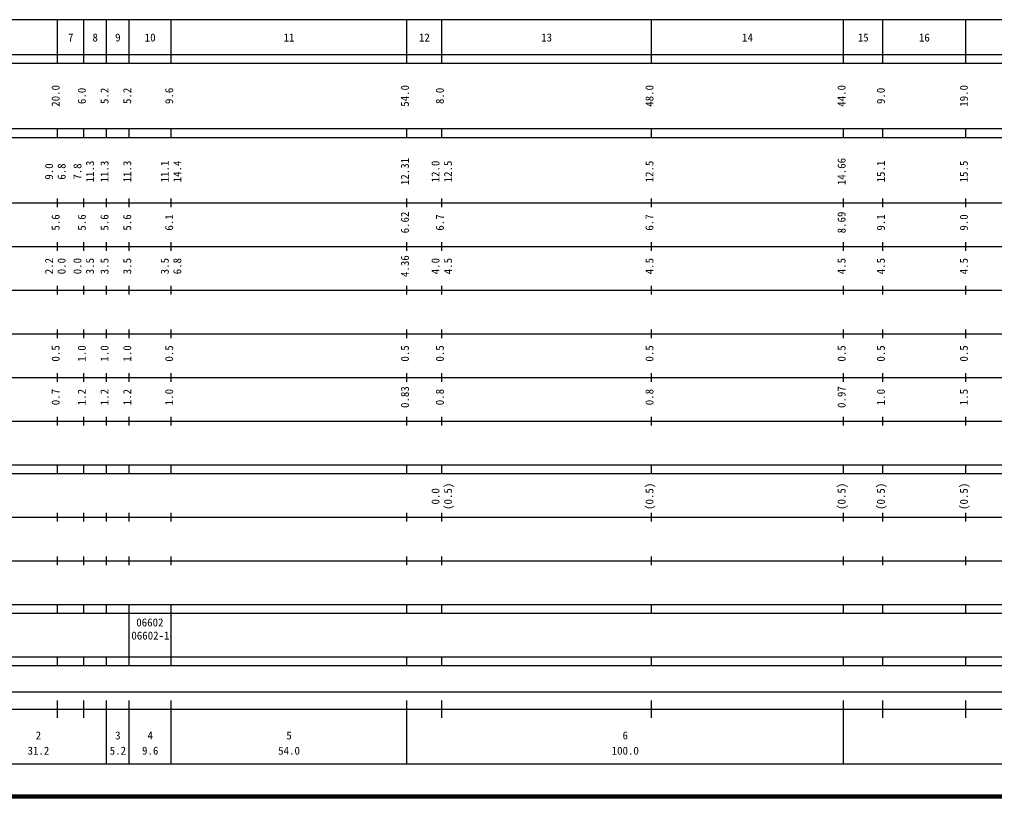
# Model space of a CAD drawing. Units: millimetres on the paper, enlarged 1000 times. Extents: x 40000 to 680000, y 20000 to 380000.
# Drawn here: x 179271 to 402561, y 20000 to 198000 of the extents above; entities that cross this region are included whole.
import ezdxf
from ezdxf.enums import TextEntityAlignment as Align

# ---------------------------------------------------------------- set-up
doc = ezdxf.new("R2010")
doc.units = ezdxf.units.MM
doc.header["$LTSCALE"] = 1000
doc.layers.add('M-TTL', color=2, linetype='Continuous', lineweight=140)
doc.layers.add('M-TTL-BAND', color=7, linetype='Continuous', lineweight=25)
doc.styles.add('ＭＳ ゴシック', font='')
doc.styles.get('ＭＳ ゴシック').set_extended_font_data('MS Gothic')

msp = doc.modelspace()

# ---------------------------------------------------------------- linework, layer by layer
at = {"layer": 'M-TTL'}
msp.add_line((40000, 20000), (680000, 20000), dxfattribs=at)
at = {"layer": 'M-TTL-BAND'}
for p, q in [((68000, 198000), (579000, 198000)), ((188000, 188000), (188000, 198000)), ((194000, 188000), (194000, 198000)), ((199200, 188000), (199200, 198000)), ((204400, 188000), (204400, 198000)), ((214000, 188000), (214000, 198000)), ((268000, 188000), (268000, 198000)), ((276000, 188000), (276000, 198000)), ((324000, 188000), (324000, 198000)), ((368000, 188000), (368000, 198000)), ((377000, 188000), (377000, 198000)), ((396000, 188000), (396000, 198000)), ((40000, 190000), (579000, 190000)), ((40000, 188000), (579000, 188000)), ((40000, 173000), (579000, 173000)), ((188000, 171000), (188000, 173000)), ((194000, 171000), (194000, 173000)), ((199200, 171000), (199200, 173000)), ((204400, 171000), (204400, 173000)), ((214000, 171000), (214000, 173000)), ((268000, 171000), (268000, 173000)), ((276000, 171000), (276000, 173000)), ((324000, 171000), (324000, 173000)), ((368000, 171000), (368000, 173000)), ((377000, 171000), (377000, 173000)), ((396000, 171000), (396000, 173000)), ((40000, 171000), (579000, 171000)), ((188000, 155000), (188000, 157000)), ((194000, 155000), (194000, 157000)), ((199200, 155000), (199200, 157000)), ((204400, 155000), (204400, 157000)), ((214000, 155000), (214000, 157000)), ((268000, 155000), (268000, 157000)), ((276000, 155000), (276000, 157000)), ((324000, 155000), (324000, 157000)), ((368000, 155000), (368000, 157000)), ((377000, 155000), (377000, 157000)), ((396000, 155000), (396000, 157000)), ((40000, 156000), (579000, 156000)), ((46000, 146000), (579000, 146000)), ((188000, 145000), (188000, 147000)), ((194000, 145000), (194000, 147000)), ((199200, 145000), (199200, 147000)), ((204400, 145000), (204400, 147000)), ((214000, 145000), (214000, 147000)), ((268000, 145000), (268000, 147000)), ((276000, 145000), (276000, 147000)), ((324000, 145000), (324000, 147000)), ((368000, 145000), (368000, 147000)), ((377000, 145000), (377000, 147000)), ((396000, 145000), (396000, 147000)), ((188000, 135000), (188000, 137000)), ((194000, 135000), (194000, 137000)), ((199200, 135000), (199200, 137000)), ((204400, 135000), (204400, 137000)), ((214000, 135000), (214000, 137000)), ((268000, 135000), (268000, 137000)), ((276000, 135000), (276000, 137000)), ((324000, 135000), (324000, 137000)), ((368000, 135000), (368000, 137000)), ((377000, 135000), (377000, 137000)), ((396000, 135000), (396000, 137000)), ((52000, 136000), (579000, 136000)), ((46000, 126000), (579000, 126000)), ((188000, 125000), (188000, 127000)), ((194000, 125000), (194000, 127000)), ((199200, 125000), (199200, 127000)), ((204400, 125000), (204400, 127000)), ((214000, 125000), (214000, 127000)), ((268000, 125000), (268000, 127000)), ((276000, 125000), (276000, 127000)), ((324000, 125000), (324000, 127000)), ((368000, 125000), (368000, 127000)), ((377000, 125000), (377000, 127000)), ((396000, 125000), (396000, 127000)), ((188000, 115000), (188000, 117000)), ((194000, 115000), (194000, 117000)), ((199200, 115000), (199200, 117000)), ((204400, 115000), (204400, 117000)), ((214000, 115000), (214000, 117000)), ((268000, 115000), (268000, 117000)), ((276000, 115000), (276000, 117000)), ((324000, 115000), (324000, 117000)), ((368000, 115000), (368000, 117000)), ((377000, 115000), (377000, 117000)), ((396000, 115000), (396000, 117000)), ((52000, 116000), (579000, 116000)), ((46000, 106000), (579000, 106000)), ((188000, 105000), (188000, 107000)), ((194000, 105000), (194000, 107000)), ((199200, 105000), (199200, 107000)), ((204400, 105000), (204400, 107000)), ((214000, 105000), (214000, 107000)), ((268000, 105000), (268000, 107000)), ((276000, 105000), (276000, 107000)), ((324000, 105000), (324000, 107000)), ((368000, 105000), (368000, 107000)), ((377000, 105000), (377000, 107000)), ((396000, 105000), (396000, 107000)), ((40000, 96000), (579000, 96000)), ((40000, 94000), (579000, 94000)), ((188000, 94000), (188000, 96000)), ((194000, 94000), (194000, 96000)), ((199200, 94000), (199200, 96000)), ((204400, 94000), (204400, 96000)), ((214000, 94000), (214000, 96000)), ((268000, 94000), (268000, 96000)), ((276000, 94000), (276000, 96000)), ((324000, 94000), (324000, 96000)), ((368000, 94000), (368000, 96000)), ((377000, 94000), (377000, 96000)), ((396000, 94000), (396000, 96000)), ((188000, 83000), (188000, 85000)), ((194000, 83000), (194000, 85000)), ((199200, 83000), (199200, 85000)), ((204400, 83000), (204400, 85000)), ((214000, 83000), (214000, 85000)), ((268000, 83000), (268000, 85000)), ((276000, 83000), (276000, 85000)), ((324000, 83000), (324000, 85000)), ((368000, 83000), (368000, 85000)), ((377000, 83000), (377000, 85000)), ((396000, 83000), (396000, 85000)), ((49000, 84000), (579000, 84000)), ((40000, 74000), (579000, 74000)), ((188000, 73000), (188000, 75000)), ((194000, 73000), (194000, 75000)), ((199200, 73000), (199200, 75000)), ((204400, 73000), (204400, 75000)), ((214000, 73000), (214000, 75000)), ((268000, 73000), (268000, 75000)), ((276000, 73000), (276000, 75000)), ((324000, 73000), (324000, 75000)), ((368000, 73000), (368000, 75000)), ((377000, 73000), (377000, 75000)), ((396000, 73000), (396000, 75000)), ((40000, 64000), (579000, 64000)), ((188000, 62000), (188000, 64000)), ((194000, 62000), (194000, 64000)), ((199200, 62000), (199200, 64000)), ((204400, 50000), (204400, 64000)), ((214000, 50000), (214000, 64000)), ((268000, 62000), (268000, 64000)), ((276000, 62000), (276000, 64000)), ((324000, 62000), (324000, 64000)), ((368000, 62000), (368000, 64000)), ((377000, 62000), (377000, 64000)), ((396000, 62000), (396000, 64000)), ((40000, 62000), (579000, 62000)), ((40000, 52000), (579000, 52000)), ((188000, 50000), (188000, 52000)), ((194000, 50000), (194000, 52000)), ((199200, 50000), (199200, 52000)), ((268000, 50000), (268000, 52000)), ((276000, 50000), (276000, 52000)), ((324000, 50000), (324000, 52000)), ((368000, 50000), (368000, 52000)), ((377000, 50000), (377000, 52000)), ((396000, 50000), (396000, 52000)), ((40000, 50000), (579000, 50000)), ((71000, 44000), (565000, 44000)), ((188000, 38000), (188000, 42000)), ((194000, 38000), (194000, 42000)), ((199200, 27500), (199200, 42000)), ((204400, 27500), (204400, 42000)), ((214000, 27500), (214000, 42000)), ((268000, 27500), (268000, 42000)), ((276000, 38000), (276000, 42000)), ((324000, 38000), (324000, 42000)), ((368000, 27500), (368000, 42000)), ((377000, 38000), (377000, 42000)), ((396000, 38000), (396000, 42000)), ((40000, 40000), (579000, 40000)), ((68000, 27500), (579000, 27500))]:
    msp.add_line(p, q, dxfattribs=at)

# ---------------------------------------------------------------- texts
at = {"layer": 'M-TTL-BAND', "style": 'ＭＳ ゴシック'}
for s, p in [('7', (191000, 192405)), ('8', (196600, 192405)), ('9', (201800, 192405)), ('10', (209200, 192405)), ('11', (241000, 192405)), ('12', (272000, 192405)), ('13', (300000, 192405)), ('14', (346000, 192405)), ('15', (372500, 192405)), ('16', (386500, 192405)), ('2', (183600, 32523)), ('3', (201800, 32523)), ('4', (209200, 32523)), ('5', (241000, 32523)), ('6', (318000, 32523)), ('31.2', (183600, 29033)), ('5.2', (201800, 29033)), ('9.6', (209200, 29033)), ('54.0', (241000, 29033)), ('100.0', (318000, 29033))]:
    msp.add_text(s, height=1833, dxfattribs=at).set_placement(p, align=Align.BOTTOM_CENTER)
for s, p in [('20.0', (189000, 180500)), ('6.0', (195000, 180500)), ('5.2', (200200, 180500)), ('5.2', (205400, 180500)), ('9.6', (215000, 180500)), ('54.0', (269000, 180500)), ('8.0', (277000, 180500)), ('48.0', (325000, 180500)), ('44.0', (369000, 180500)), ('9.0', (378000, 180500)), ('19.0', (397000, 180500)), ('11.3', (196870, 163174)), ('11.3', (200200, 163174)), ('11.3', (205400, 163174)), ('11.1', (214000, 163174)), ('14.4', (216870, 163174)), ('12.31', (269000, 163174)), ('12.0', (276000, 163174)), ('12.5', (278870, 163174)), ('12.5', (325000, 163174)), ('14.66', (369000, 163174)), ('15.1', (378000, 163174)), ('15.5', (397000, 163174)), ('9.0', (187500, 163174)), ('6.8', (190370, 163174)), ('7.8', (194000, 163174)), ('5.6', (189000, 151500)), ('5.6', (195000, 151500)), ('5.6', (200200, 151500)), ('5.6', (205400, 151500)), ('6.1', (215000, 151500)), ('6.62', (269000, 151500)), ('6.7', (277000, 151500)), ('6.7', (325000, 151500)), ('8.69', (369000, 151500)), ('9.1', (378000, 151500)), ('9.0', (397000, 151500)), ('2.2', (187500, 141500)), ('0.0', (190370, 141500)), ('0.0', (194000, 141500)), ('3.5', (196870, 141500)), ('3.5', (200200, 141500)), ('3.5', (205400, 141500)), ('3.5', (214000, 141500)), ('6.8', (216870, 141500)), ('4.36', (269000, 141500)), ('4.0', (276000, 141500)), ('4.5', (278870, 141500)), ('4.5', (325000, 141500)), ('4.5', (369000, 141500)), ('4.5', (378000, 141500)), ('4.5', (397000, 141500)), ('0.5', (189000, 121500)), ('1.0', (195000, 121500)), ('1.0', (200200, 121500)), ('1.0', (205400, 121500)), ('0.5', (215000, 121500)), ('0.5', (269000, 121500)), ('0.5', (277000, 121500)), ('0.5', (325000, 121500)), ('0.5', (369000, 121500)), ('0.5', (378000, 121500)), ('0.5', (397000, 121500)), ('0.7', (189000, 111500)), ('1.2', (195000, 111500)), ('1.2', (200200, 111500)), ('1.2', (205400, 111500)), ('1.0', (215000, 111500)), ('0.83', (269000, 111500)), ('0.8', (277000, 111500)), ('0.8', (325000, 111500)), ('0.97', (369000, 111500)), ('1.0', (378000, 111500)), ('1.5', (397000, 111500)), ('0.0', (276000, 88764)), ('(0.5)', (278870, 88764)), ('(0.5)', (325000, 88764)), ('(0.5)', (369000, 88764)), ('(0.5)', (378000, 88764)), ('(0.5)', (397000, 88764))]:
    msp.add_text(s, height=1833, rotation=90, dxfattribs=at).set_placement(p, align=Align.BOTTOM_CENTER)
for s, p in [('06602', (206013, 58405)), ('06602-1', (204888, 55405))]:
    msp.add_text(s, height=1833, dxfattribs=at).set_placement(p, align=Align.BOTTOM_LEFT)

doc.saveas('drawing.dxf')
